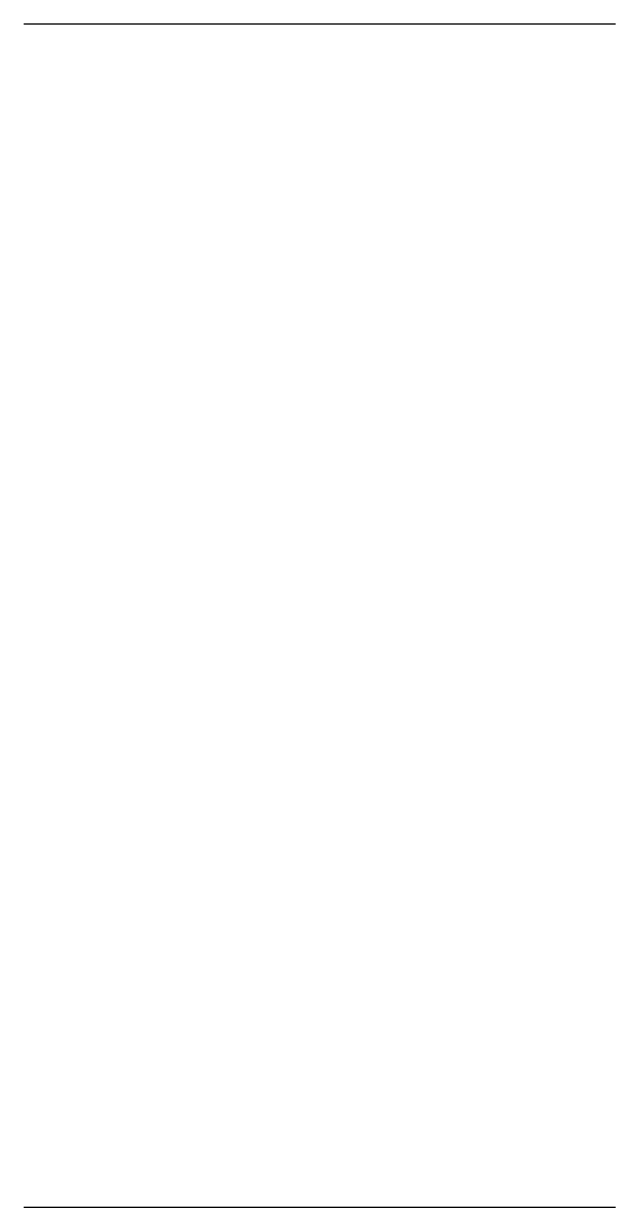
# Model space of a CAD drawing. Extents: x 0 to 100, y -100 to 100.
import ezdxf

# ---------------------------------------------------------------- set-up
doc = ezdxf.new("R2010")
doc.units = 0
doc.layers.add('ROADS', color=3, linetype='CONTINUOUS')
doc.layers.add('WALLS', color=1, linetype='CONTINUOUS')

msp = doc.modelspace()

# ---------------------------------------------------------------- linework, layer by layer
at = {"layer": 'ROADS'}
msp.add_line((0, 100), (100, 100), dxfattribs=at)
at = {"layer": 'WALLS'}
msp.add_line((0, -100), (100, -100), dxfattribs=at)

doc.saveas('drawing.dxf')
